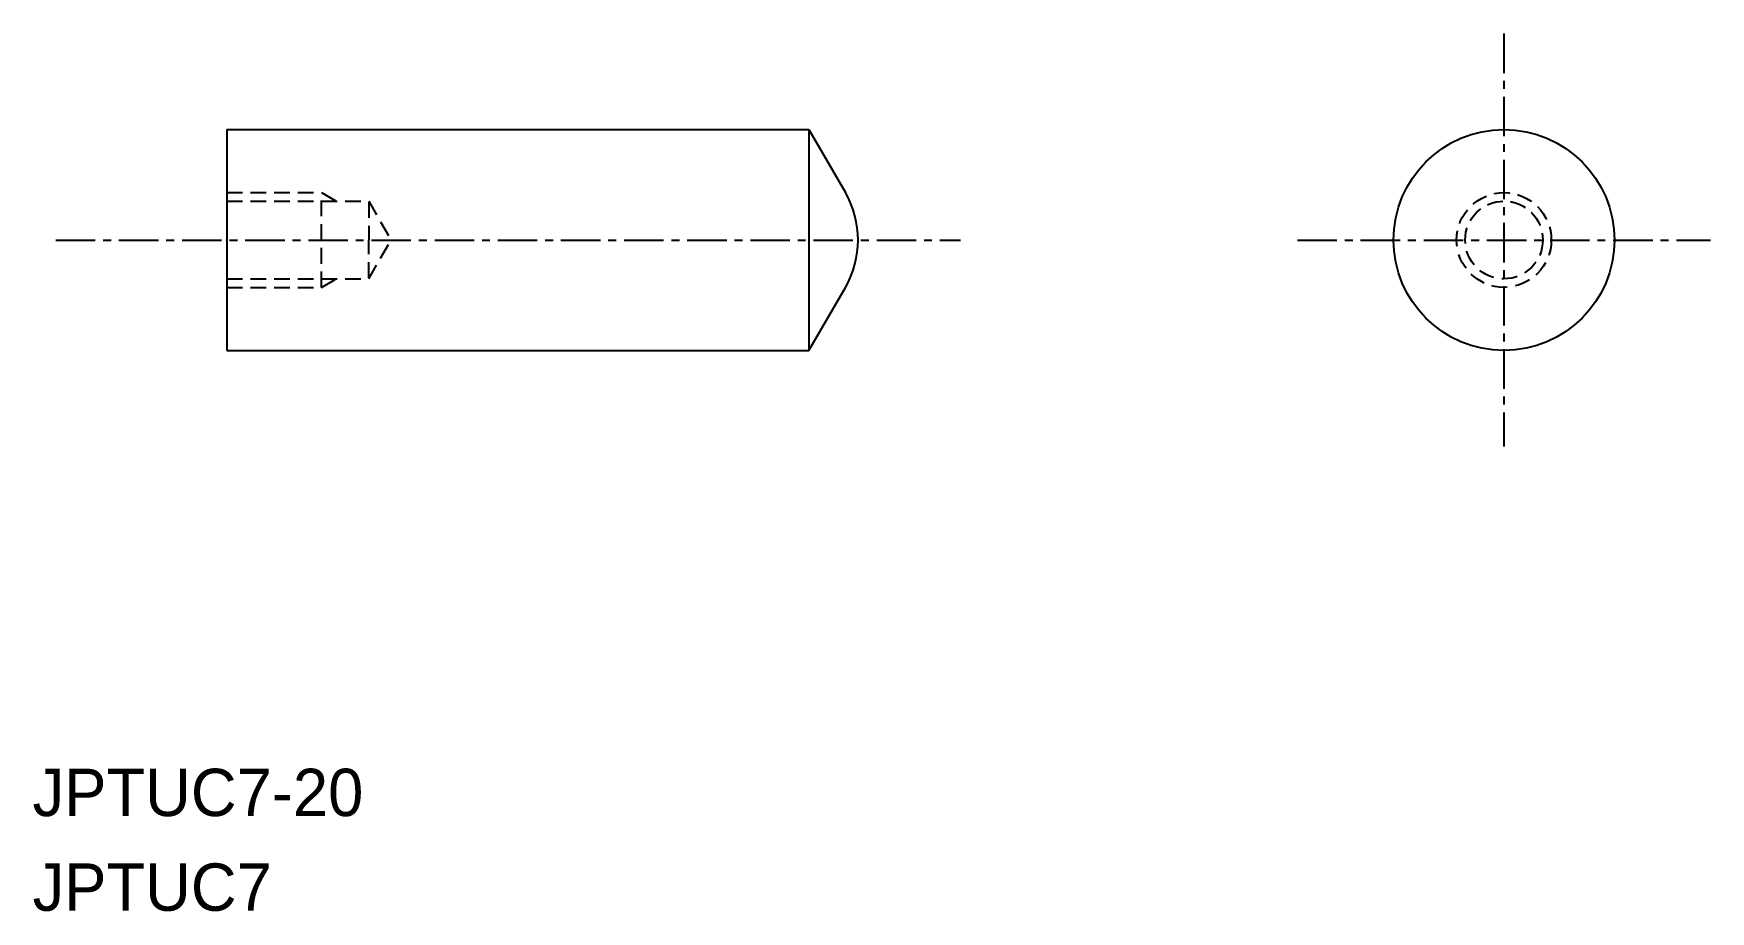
# Model space of a CAD drawing. Extents: x -1774.5 to -1721.4, y -535 to -507.2.
import ezdxf

# ---------------------------------------------------------------- set-up
doc = ezdxf.new("R2010")
doc.units = 0
doc.linetypes.add('CENTER', pattern=[2, 1.25, -0.25, 0.25, -0.25])
doc.linetypes.add('DASHED', pattern=[0.75, 0.5, -0.25])
doc.layers.get('0').update_dxf_attribs({"linetype": 'CONTINUOUS'})
doc.layers.add('CENTER', color=1, linetype='CENTER')

msp = doc.modelspace()

# ---------------------------------------------------------------- linework, layer by layer
at = {"color": 7, "linetype": 'CONTINUOUS'}
for p, q in [((-1768.43, -510.198), (-1749.987, -510.198)), ((-1768.43, -510.198), (-1768.43, -517.198)), ((-1768.43, -517.198), (-1749.987, -517.198))]:
    msp.add_line(p, q, dxfattribs=at)
for p, q in [((-1749.987, -510.198), (-1748.832, -512.198)), ((-1749.987, -510.198), (-1749.987, -517.198)), ((-1749.987, -517.198), (-1748.832, -515.198))]:
    msp.add_line(p, q)
at = {"color": 3, "linetype": 'DASHED'}
for p, q in [((-1768.43, -512.198), (-1765.43, -512.198)), ((-1768.43, -512.468), (-1763.93, -512.468)), ((-1765.43, -515.198), (-1765.43, -512.198)), ((-1765.43, -512.198), (-1764.962, -512.468)), ((-1763.93, -512.468), (-1763.22, -513.698)), ((-1763.93, -512.498), (-1763.93, -513.698)), ((-1763.93, -514.898), (-1763.93, -513.698)), ((-1763.93, -514.927), (-1763.22, -513.698)), ((-1768.43, -514.927), (-1763.93, -514.927)), ((-1768.43, -515.198), (-1765.43, -515.198)), ((-1765.43, -515.198), (-1764.962, -514.927))]:
    msp.add_line(p, q, dxfattribs=at)
at = {"linetype": 'CONTINUOUS'}
msp.add_circle((-1727.973, -513.698), 3.5, dxfattribs=at)
at = {"color": 3, "linetype": 'DASHED'}
for radius in [1.5, 1.229]:
    msp.add_circle((-1727.973, -513.698), radius, dxfattribs=at)
msp.add_arc((-1751.43, -513.698), 3, 330, 30)
at = {"color": 7, "linetype": 'CONTINUOUS'}
msp.add_point((-1768.43, -513.698), dxfattribs=at)
at = {"layer": 'CENTER', "color": 1, "linetype": 'CENTER'}
for p, q in [((-1727.973, -507.158), (-1727.973, -520.238)), ((-1773.842, -513.698), (-1745.188, -513.698)), ((-1734.513, -513.698), (-1721.433, -513.698))]:
    msp.add_line(p, q, dxfattribs=at)

# ---------------------------------------------------------------- texts
for s, p in [('JPTUC7-20', (-1774.579, -531.947)), ('JPTUC7', (-1774.579, -534.947))]:
    msp.add_text(s, height=1.5).set_placement(p)

doc.saveas('drawing.dxf')
